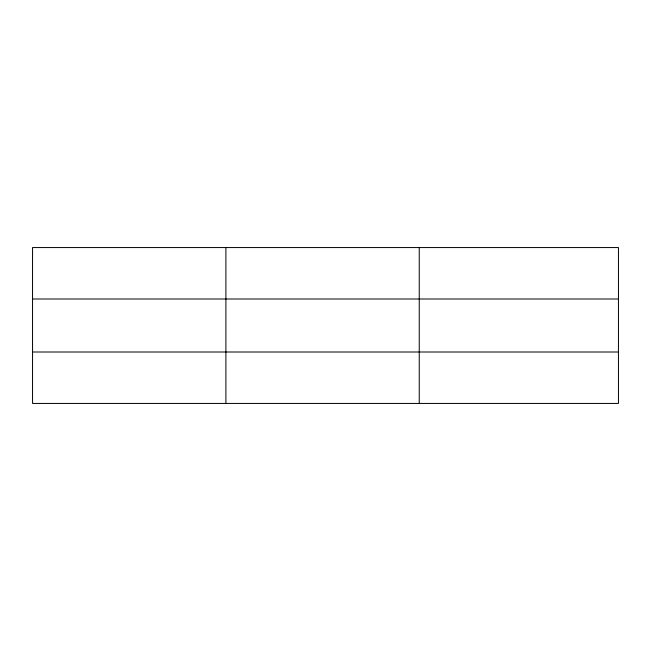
<?xml version="1.0" encoding="UTF-8"?>
<svg xmlns="http://www.w3.org/2000/svg" width="651" height="651" viewBox="0 0 651 651"><rect width="100%" height="100%" fill="white"/><g stroke="black" fill="none" stroke-linecap="round" stroke-linejoin="round"><path stroke-width="0.98" d="M225.897 247.559L225.897 403.441M419.244 247.559L419.244 403.441M618.45 352.004L618.45 403.441L32.55 403.441L32.55 247.559L618.45 247.559L618.45 352.004L32.55 352.004M32.55 298.996L618.45 298.996"/></g></svg>
